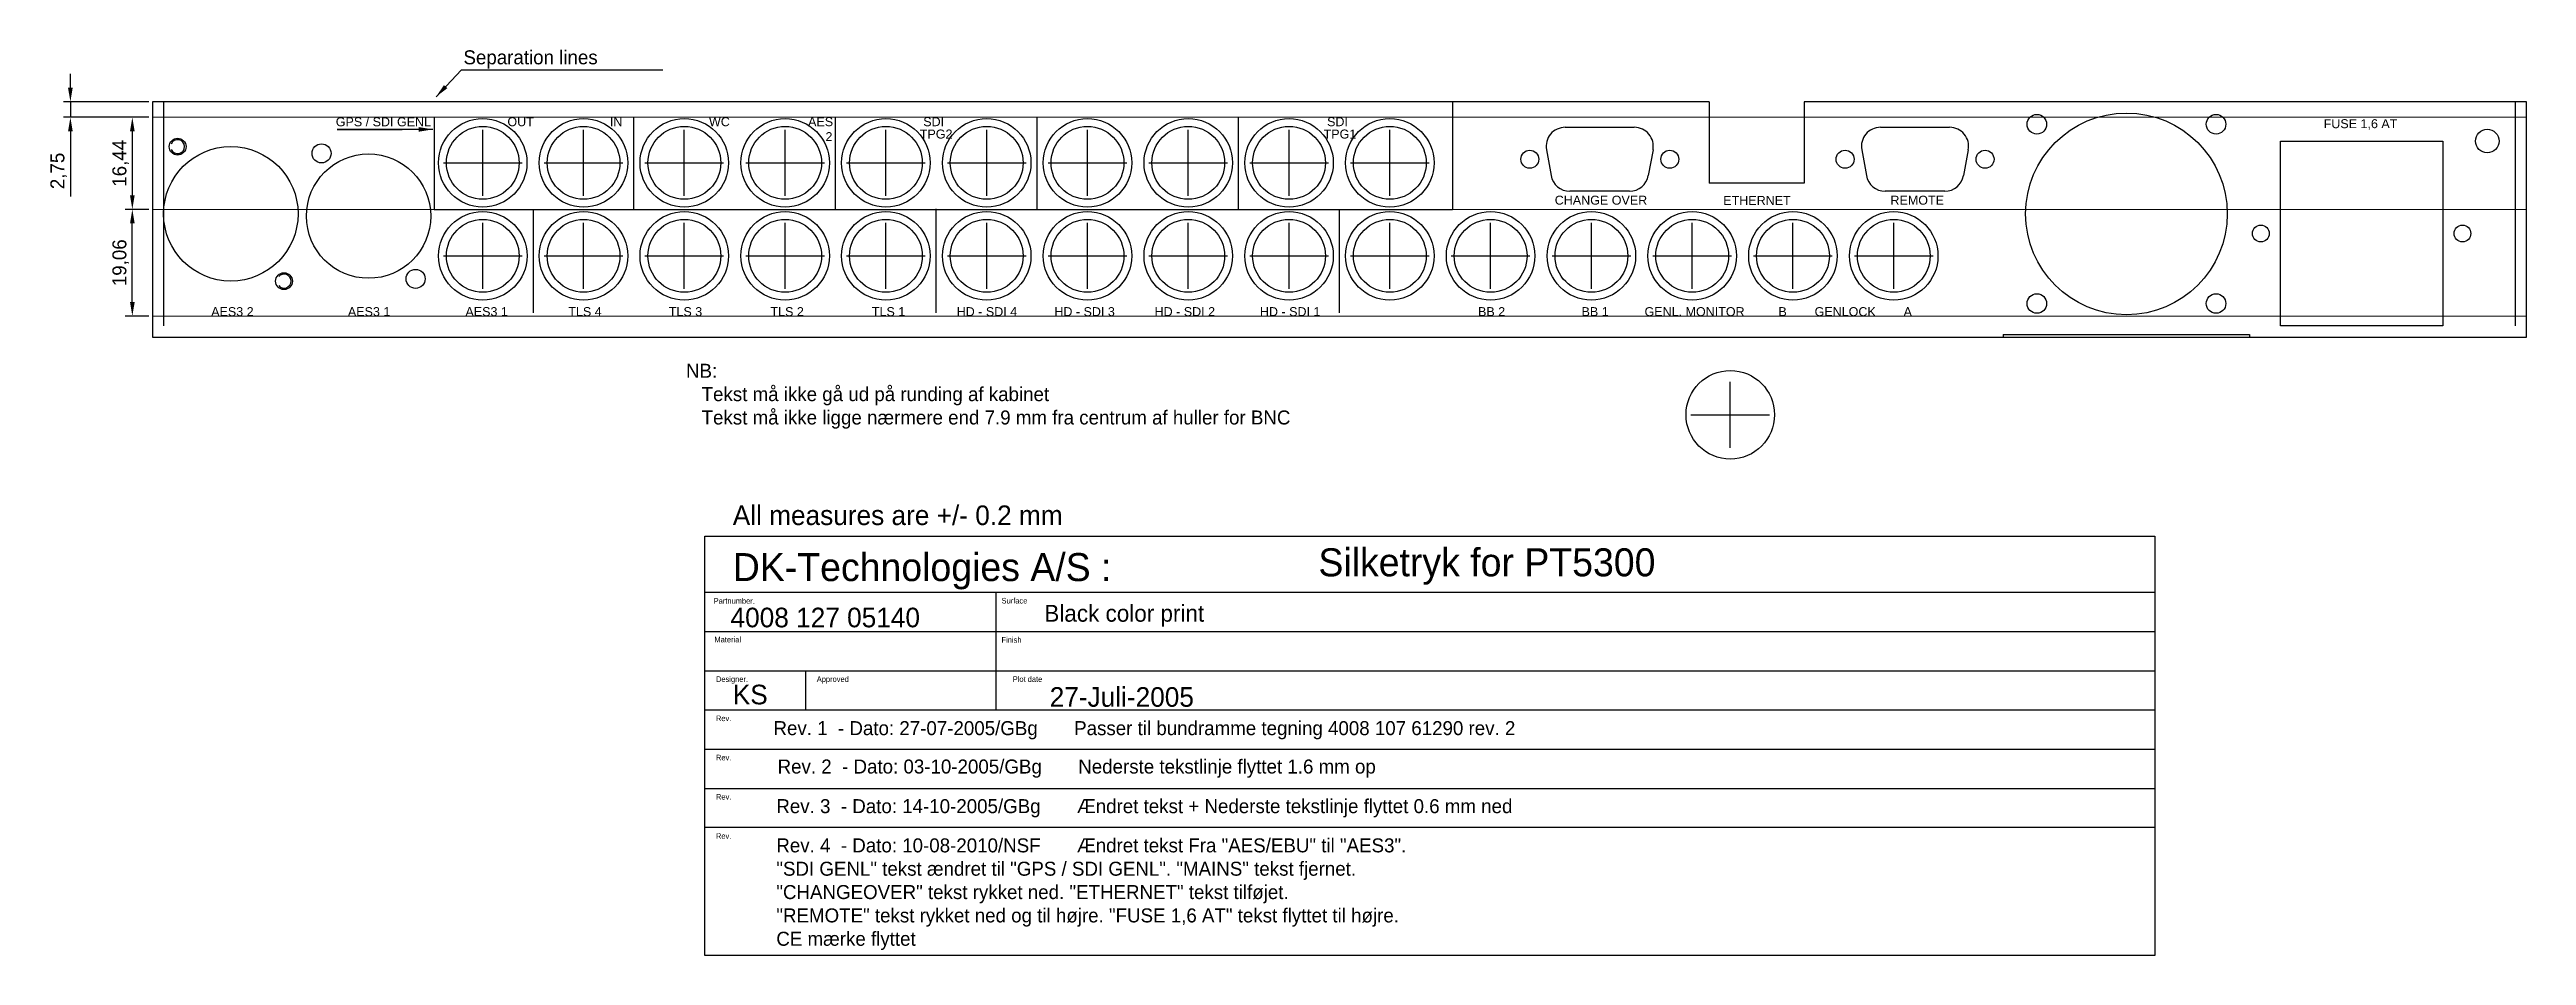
# Model space of a CAD drawing. Header units: millimetres. Extents: x 511 to 954, y 336 to 497.
import ezdxf

# ---------------------------------------------------------------- set-up
doc = ezdxf.new("R2010")
doc.units = ezdxf.units.MM
for name, color, linetype, lineweight in [('DIM', 1, 'Continuous', 13), ('EMNE', 3, 'Continuous', 30), ('Folie_dim', 7, 'Continuous', 20)]:
    doc.layers.add(name, color=color, linetype=linetype, lineweight=lineweight)
doc.layers.add('kabinet_head', color=10, linetype='Continuous')
doc.layers.add('Silketryk_1', color=5, linetype='Continuous')
doc.styles.add('ROMAND', font='romand', dxfattribs={"height": 3.5})
doc.dimstyles.new('ISO-25', dxfattribs={"dimtxt": 2.5, "dimasz": 2.5, "dimexe": 1.25, "dimexo": 0.625, "dimtad": 1, "dimzin": 1, "dimtxsty": 'Standard', "dimcen": 2.5, "dimadec": 0, "dimazin": 0, "dimtfac": 1, "dimtmove": 0, "dimatfit": 3, "dimfxl": 0, "dimarcsym": 0})

# ---------------------------------------------------------------- blocks, each defined once
blk = doc.blocks.new('A$C22500320')
at = {"layer": 'Silketryk_1'}
for p, q in [((0, -5.9), (0, 5.9)), ((-7.025, 0), (7.025, 0))]:
    blk.add_line(p, q, dxfattribs=at)
blk.add_circle((0, 0), 7.9, dxfattribs=at)
blk = doc.blocks.new('*D110')
at = {"layer": 'DEFPOINTS', "color": 0}
for p in [(529.6, 487.99), (514.95, 485.24), (529.6, 485.24)]:
    blk.add_point(p, dxfattribs=at)
at = {"layer": 'DIM', "color": 0, "lineweight": -2}
for p, q in [((514.95, 490.49), (514.95, 492.99)), ((528.97, 487.99), (513.7, 487.99)), ((514.95, 487.99), (514.95, 485.24)), ((528.97, 485.24), (513.7, 485.24)), ((514.95, 482.74), (514.95, 471.07))]:
    blk.add_line(p, q, dxfattribs=at)
at = {"layer": 'DIM', "color": 0}
for points in [[(514.53, 490.49), (515.36, 490.49), (514.95, 487.99)], [(514.53, 482.74), (515.36, 482.74), (514.95, 485.24)]]:
    blk.add_solid(points, dxfattribs=at)
at = {"layer": 'DIM', "color": 0, "insert": (512.86, 475.66), "char_height": 2.5, "attachment_point": 5, "rotation": 90}
blk.add_mtext('2,75', dxfattribs=at)
blk = doc.blocks.new('*D111')
at = {"layer": 'DEFPOINTS', "color": 0}
for p in [(529.6, 485.24), (526.01, 468.8), (529.6, 468.8)]:
    blk.add_point(p, dxfattribs=at)
at = {"layer": 'DIM', "color": 0, "lineweight": -2}
for p, q in [((528.97, 485.24), (524.76, 485.24)), ((526.01, 482.74), (526.01, 471.3)), ((528.97, 468.8), (524.76, 468.8))]:
    blk.add_line(p, q, dxfattribs=at)
at = {"layer": 'DIM', "color": 0}
for points in [[(525.6, 482.74), (526.43, 482.74), (526.01, 485.24)], [(525.6, 471.3), (526.43, 471.3), (526.01, 468.8)]]:
    blk.add_solid(points, dxfattribs=at)
at = {"layer": 'DIM', "color": 0, "insert": (523.93, 477.02), "char_height": 2.5, "attachment_point": 5, "rotation": 90}
blk.add_mtext('16,44', dxfattribs=at)
blk = doc.blocks.new('*D112')
at = {"layer": 'DEFPOINTS', "color": 0}
for p in [(526.01, 468.8), (529.6, 468.8), (529.6, 449.74)]:
    blk.add_point(p, dxfattribs=at)
at = {"layer": 'DIM', "color": 0, "lineweight": -2}
for p, q in [((528.97, 468.8), (524.76, 468.8)), ((526.01, 452.24), (526.01, 466.3)), ((528.97, 449.74), (524.76, 449.74))]:
    blk.add_line(p, q, dxfattribs=at)
at = {"layer": 'DIM', "color": 0}
for points in [[(525.6, 466.3), (526.43, 466.3), (526.01, 468.8)], [(525.6, 452.24), (526.43, 452.24), (526.01, 449.74)]]:
    blk.add_solid(points, dxfattribs=at)
at = {"layer": 'DIM', "color": 0, "insert": (523.93, 459.27), "char_height": 2.5, "attachment_point": 5, "rotation": 90}
blk.add_mtext('19,06', dxfattribs=at)

msp = doc.modelspace()

# ---------------------------------------------------------------- linework, layer by layer
at = {"layer": 'DIM'}
for p, q in [((953.6, 485.241), (529.6, 485.241)), ((953.6, 468.801), (529.6, 468.801)), ((953.6, 449.741), (529.6, 449.741))]:
    msp.add_line(p, q, dxfattribs=at)
at = {"layer": 'EMNE'}
for p, q in [((529.6, 487.992), (529.6, 445.992)), ((807.628, 487.991), (529.6, 487.991)), ((531.6, 487.992), (531.6, 447.992)), ((807.628, 487.991), (807.628, 473.491)), ((953.6, 487.991), (824.628, 487.991)), ((824.628, 487.991), (824.628, 473.491)), ((951.6, 487.992), (951.6, 447.992)), ((953.6, 445.992), (953.6, 487.992)), ((781.914, 483.441), (794.262, 483.441)), ((838.224, 483.441), (850.572, 483.441)), ((778.568, 479.439), (779.395, 474.839)), ((797.605, 479.423), (796.755, 474.823)), ((834.878, 479.439), (835.705, 474.839)), ((853.915, 479.423), (853.065, 474.823)), ((909.658, 447.997), (909.658, 480.997)), ((909.658, 480.997), (938.658, 480.997)), ((938.658, 480.997), (938.658, 447.997)), ((824.628, 473.491), (807.628, 473.491)), ((793.411, 472.041), (782.741, 472.041)), ((849.721, 472.041), (839.051, 472.041)), ((938.658, 447.997), (909.658, 447.997)), ((529.6, 445.992), (953.6, 445.992)), ((860.158, 446.492), (904.158, 446.492)), ((860.158, 446.492), (860.158, 445.991)), ((904.158, 446.492), (904.158, 445.992))]:
    msp.add_line(p, q, dxfattribs=at)
for centre, radius in [((588.6, 477.102), 6.5), ((606.6, 477.102), 6.5), ((624.6, 477.102), 6.5), ((642.6, 477.102), 6.5), ((660.6, 477.102), 6.5), ((678.6, 477.102), 6.5), ((696.6, 477.102), 6.5), ((714.6, 477.102), 6.5), ((732.6, 477.102), 6.5), ((750.6, 477.102), 6.5), ((882.158, 467.991), 18), ((866.158, 483.991), 1.75), ((898.158, 483.991), 1.75), ((946.6, 480.991), 2.1), ((543.603, 467.995), 12), ((534.1, 479.992), 1.5), ((568.203, 467.592), 11.1), ((559.803, 478.792), 1.7), ((775.598, 477.741), 1.6), ((800.598, 477.741), 1.6), ((831.908, 477.741), 1.6), ((856.908, 477.741), 1.6), ((588.6, 460.502), 6.5), ((606.6, 460.502), 6.5), ((624.6, 460.502), 6.5), ((642.6, 460.502), 6.5), ((660.6, 460.502), 6.5), ((678.6, 460.502), 6.5), ((696.6, 460.502), 6.5), ((714.6, 460.502), 6.5), ((732.6, 460.502), 6.5), ((750.6, 460.502), 6.5), ((768.6, 460.502), 6.5), ((786.6, 460.502), 6.5), ((804.6, 460.502), 6.5), ((822.6, 460.502), 6.5), ((840.6, 460.502), 6.5), ((553.1, 455.992), 1.5), ((576.603, 456.392), 1.7), ((866.158, 451.991), 1.75), ((898.158, 451.991), 1.75)]:
    msp.add_circle(centre, radius, dxfattribs=at)
at = {"layer": 'EMNE', "linetype": 'Continuous'}
for centre in [(906.162, 464.501), (942.162, 464.501)]:
    msp.add_circle(centre, 1.5, dxfattribs=at)
at = {"layer": 'EMNE'}
for centre, radius, start, end in [((781.914, 480.041), 3.4, 90, 190.19341), ((794.262, 480.041), 3.4, 349.52275, 90), ((838.224, 480.041), 3.4, 90, 190.19341), ((850.572, 480.041), 3.4, 349.52275, 90), ((534.1, 479.992), 1.25, 203.12772, 157.90651), ((782.741, 475.441), 3.4, 190.19341, 270), ((793.411, 475.441), 3.4, 270, 349.52275), ((839.051, 475.441), 3.4, 190.19341, 270), ((849.721, 475.441), 3.4, 270, 349.52275), ((553.1, 455.992), 1.25, 220.48785, 139.69382)]:
    msp.add_arc(centre, radius, start, end, dxfattribs=at)
at = {"layer": 'kabinet_head'}
for p, q in [((628.25, 335.635), (628.25, 410.45)), ((628.25, 410.45), (887.212, 410.45)), ((887.212, 410.45), (887.212, 335.635)), ((628.25, 400.45), (887.212, 400.45)), ((680.25, 400.45), (680.25, 393.45)), ((628.25, 393.45), (887.212, 393.45)), ((680.25, 393.45), (680.25, 386.45)), ((628.25, 386.45), (887.212, 386.45)), ((646.25, 386.45), (646.25, 379.45)), ((680.25, 386.45), (680.25, 379.45)), ((628.25, 379.45), (887.212, 379.45)), ((628.25, 372.45), (887.212, 372.45)), ((628.25, 365.45), (887.212, 365.45)), ((887.212, 358.45), (628.25, 358.45)), ((887.212, 335.635), (628.25, 335.635))]:
    msp.add_line(p, q, dxfattribs=at)
at = {"layer": 'Silketryk_1'}
for p, q in [((761.8, 487.992), (761.8, 468.802)), ((579.9, 485.242), (579.9, 468.892)), ((615.6, 468.802), (615.6, 485.242)), ((651.6, 468.802), (651.6, 485.242)), ((687.6, 468.802), (687.6, 485.192)), ((723.6, 468.802), (723.6, 485.192)), ((579.9, 468.802), (761.8, 468.802)), ((588.6, 454.602), (588.6, 466.402)), ((597.6, 468.802), (597.6, 450.342)), ((669.6, 450.342), (669.6, 468.892)), ((741.6, 450.342), (741.6, 468.802)), ((581.575, 460.502), (595.625, 460.502))]:
    msp.add_line(p, q, dxfattribs=at)
msp.add_circle((588.6, 460.502), 7.9, dxfattribs=at)

# ---------------------------------------------------------------- block references
at = {"layer": 'Folie_dim'}
msp.add_blockref('A$C22500320', (606.596, 460.502), dxfattribs=at)
at = {"layer": 'kabinet_head', "color": 1}
for p in [(588.596, 477.102), (606.596, 477.102), (624.596, 477.102), (642.596, 477.102), (660.596, 477.102), (678.596, 477.102), (696.596, 477.102), (714.596, 477.102), (732.596, 477.102), (750.596, 477.102), (624.596, 460.502), (642.596, 460.502), (660.596, 460.502), (678.596, 460.502), (696.596, 460.502), (714.596, 460.502), (732.596, 460.502), (750.596, 460.502), (768.596, 460.502), (786.596, 460.502), (804.596, 460.502), (822.596, 460.502), (840.6, 460.492), (811.4, 432.137)]:
    msp.add_blockref('A$C22500320', p, dxfattribs=at)

# ---------------------------------------------------------------- texts
at = {"layer": 'Folie_dim', "insert": (624.9, 441.237), "char_height": 2.5, "attachment_point": 1}
msp.add_mtext('NB: \\P   Tekst må ikke gå ud på runding af kabinet\\P   Tekst må ikke ligge nærmere end 7.9 mm fra centrum af huller for BNC', dxfattribs=at)
at = {"layer": 'kabinet_head'}
for s, height, p in [('All measures are +/- 0.2 mm', 3.5, (633.25, 412.45)), ('DK-Technologies A/S :', 5, (633.25, 402.45)), ('Silketryk for PT5300', 5, (737.843, 403.3)), ('Partnumber.', 1, (629.837, 398.407)), ('Surface', 1, (681.25, 398.45)), ('Black color print', 3, (688.9, 395.2)), ('4008 127 05140', 3.5, (632.85, 394.2)), ('Material', 1, (629.968, 391.511)), ('Finish', 1, (681.25, 391.45)), ('Designer.', 1, (630.25, 384.45)), ('Approved', 1, (648.25, 384.45)), ('Plot date', 1, (683.25, 384.45)), ('KS', 3.5, (633.25, 380.45)), ('27-Juli-2005', 3.5, (689.85, 380.017)), ('Rev.', 1, (630.25, 377.45)), ('Rev.', 1, (630.25, 370.45)), ('Rev.', 1, (630.25, 363.45)), ('Rev.', 1, (630.25, 356.45))]:
    msp.add_text(s, height=height, dxfattribs=at).set_placement(p)
at = {"layer": 'kabinet_head', "char_height": 2.5, "attachment_point": 1}
for s, insert in [('Rev. 1  - Dato: 27-07-2005/GBg       Passer til bundramme tegning 4008 107 61290 rev. 2', (640.518, 377.452)), ('Rev. 2  - Dato: 03-10-2005/GBg       Nederste tekstlinje flyttet 1.6 mm op', (641.251, 370.603)), ('Rev. 3  - Dato: 14-10-2005/GBg       Ændret tekst + Nederste tekstlinje flyttet 0.6 mm ned', (641.03, 363.529)), ('Rev. 4  - Dato: 10-08-2010/NSF       Ændret tekst Fra "AES/EBU" til "AES3".\\P"SDI GENL" tekst ændret til "GPS / SDI GENL". "MAINS" tekst fjernet.\\P"CHANGEOVER" tekst rykket ned. "ETHERNET" tekst tilføjet.\\P"REMOTE" tekst rykket ned og til højre. "FUSE 1,6 AT" tekst flyttet til højre.\\PCE mærke flyttet', (641.03, 356.529))]:
    msp.add_mtext(s, dxfattribs=dict(at, insert=insert))
at = {"layer": 'Silketryk_1', "insert": (585.15, 495.558), "char_height": 2.5, "attachment_point": 4}
msp.add_mtext('Separation lines', dxfattribs=at)
at = {"layer": 'Silketryk_1', "char_height": 1.6, "attachment_point": 1, "style": 'ROMAND'}
for s, insert, width in [('{\\fArial|b0|i0|c0|p34;GPS / SDI GENL}', (562.345, 485.224), 17.3034), ('{\\fArial|b0|i0|c0|p34;OUT}', (593, 485.242), 7.97407), ('{\\fArial|b0|i0|c0|p34;IN}', (611.3, 485.242), 7.9741), ('{\\fArial|b0|i0|c0|p34;WC}', (629, 485.242), 11.6309), ('{\\fArial|b0|i0|c0|p34;AES\\P     2}', (646.7, 485.242), 11.6309), ('{\\fArial|b0|i0|c0|p34;FUSE 1,6 AT}', (917.38, 484.89), 13.25913), ('{\\fArial|b0|i0|c0|p34;CHANGE OVER}', (780.051, 471.239), 23.34788), ('{\\fArial|b0|i0|c0|p34;ETHERNET}', (810.151, 471.201), 12.14401), ('{\\fArial|b0|i0|c0|p34;REMOTE}', (840.01, 471.233), 10.9384)]:
    msp.add_mtext(s, dxfattribs=dict(at, insert=insert, width=width))
at = {"layer": 'Silketryk_1', "char_height": 1.6, "attachment_point": 1, "line_spacing_factor": 0.825, "style": 'ROMAND'}
for s, insert, width in [('{\\fArial|b0|i0|c0|p34; SDI\\PTPG2}', (666.65, 485.242), 13.0913), ('{\\fArial|b0|i0|c0|p34; SDI\\PTPG1}', (738.769, 485.242), 13.0913), ('\\P{\\fArial|b0|i0|c0|p34;AES3 2}', (540.096, 453.542), 13.0913), ('\\P{\\fArial|b0|i0|c0|p34;AES3 1}', (564.512, 453.542), 13.0913), ('\\P{\\fArial|b0|i0|c0|p34;AES3 1}', (585.501, 453.542), 13.0913), ('\\P{\\fArial|b0|i0|c0|p34;TLS 4}', (603.877, 453.542), 13.0913), ('\\P{\\fArial|b0|i0|c0|p34;TLS 3}', (621.827, 453.542), 13.0913), ('\\P{\\fArial|b0|i0|c0|p34;TLS 2}', (639.977, 453.542), 13.0913), ('\\P{\\fArial|b0|i0|c0|p34;TLS 1}', (658.085, 453.542), 13.0913), ('\\P{\\fArial|b0|i0|c0|p34;HD - SDI 4}', (673.235, 453.542), 13.0913), ('\\P{\\fArial|b0|i0|c0|p34;HD - SDI 3}', (690.685, 453.542), 13.0913), ('\\P{\\fArial|b0|i0|c0|p34;HD - SDI 2}', (708.585, 453.542), 13.0913), ('\\P{\\fArial|b0|i0|c0|p34;HD - SDI 1}', (727.4, 453.542), 13.0913), ('\\P{\\fArial|b0|i0|c0|p34;BB 2}', (766.349, 453.542), 10.9384), ('\\P{\\fArial|b0|i0|c0|p34;BB 1}', (784.838, 453.542), 10.9384)]:
    msp.add_mtext(s, dxfattribs=dict(at, insert=insert, width=width))
for s, insert in [('\\P{\\fArial|b0|i0|c0|p34;GENL. MONITOR}', (796.087, 453.542)), ('\\P{\\fArial|b0|i0|c0|p34;B        GENLOCK        A}', (820, 453.542))]:
    msp.add_mtext(s, dxfattribs=dict(at, insert=insert))

# ---------------------------------------------------------------- dimensions: what is measured, and where the dimension line sits
at = {"layer": 'DIM'}
for base, p1, p2, picture, middle in [((514.948, 485.241), (529.6, 487.992), (529.6, 485.241), '*D110', (512.865, 475.658)), ((526.012, 468.801), (529.6, 485.241), (529.6, 468.801), '*D111', (523.929, 477.021)), ((526.012, 468.801), (529.6, 449.741), (529.6, 468.801), '*D112', (523.929, 459.271))]:
    dim = msp.add_linear_dim(base=base, p1=p1, p2=p2, angle=90, dimstyle='ISO-25', dxfattribs=at)
    dim.commit()
    dim.dimension.update_dxf_attribs({"geometry": picture, "text_midpoint": middle})

# ---------------------------------------------------------------- leaders
at = {"layer": 'Silketryk_1'}
for points in [[(580.25, 488.892), (584.8, 493.692), (620.75, 493.728)], [(579.674, 483.069), (562.577, 483.069), (574.174, 483.069)]]:
    msp.add_leader(points, dimstyle='ISO-25', override={"dimgap": 0.625, "dimtad": 0}, dxfattribs=at)

doc.saveas('drawing.dxf')
